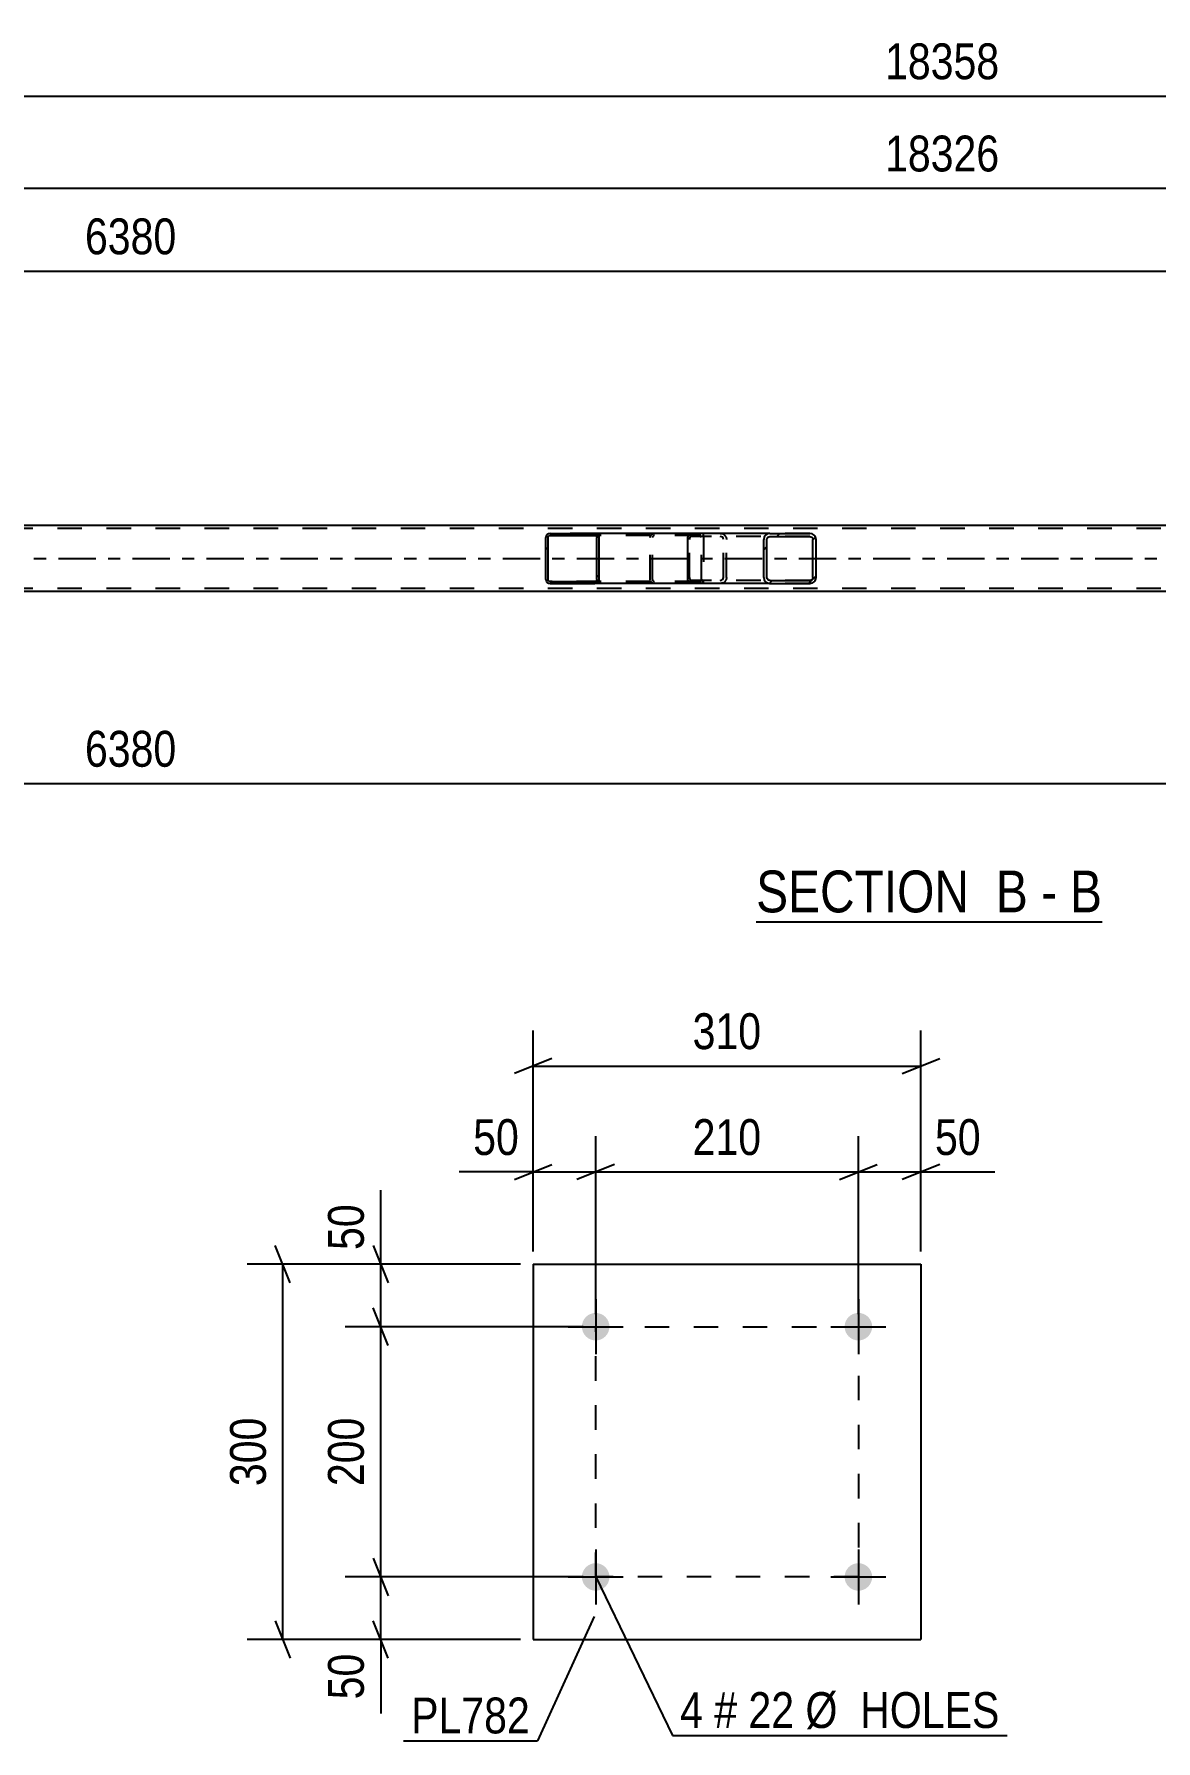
# Model space of a CAD drawing. Header units: millimetres. Extents: x 0 to 841, y 0 to 594.
# Drawn here: x 362 to 451.6, y 135.2 to 271.6 of the extents above; entities that cross this region are included whole.
import ezdxf

# ---------------------------------------------------------------- set-up
doc = ezdxf.new("R2010")
doc.units = ezdxf.units.MM
doc.linetypes.add('DXK_LINE_DOT2', pattern=[3.9198, 1.9599, -1.9599])
doc.linetypes.add('DXK_LINE_DOT3', pattern=[5.9187, 2.979, -0.9799, 0.9799, -0.9799])
doc.styles.add('Arial Narrow', font='ARIALN.TTF', dxfattribs={"height": 0.2})

# ---------------------------------------------------------------- blocks, each defined once
blk = doc.blocks.new('Unknown-318888172-12 - 3103')
at = {"color": 6, "linetype": 'Continuous'}
blk.add_line((419.69, 200.68), (447.34, 200.68), dxfattribs=at)
at = {"color": 0, "linetype": 'Continuous'}
for points in [[(437.8, 201.43), (437.8, 204.93), (419.69, 204.93), (419.69, 201.43)], [(441.41, 201.43), (441.41, 204.93), (438.85, 204.93), (438.85, 201.43)], [(443.73, 201.43), (443.73, 204.93), (442.46, 204.93), (442.46, 201.43)], [(447.34, 201.43), (447.34, 204.93), (444.78, 204.93), (444.78, 201.43)]]:
    blk.add_wipeout(points, dxfattribs=at)
at = {"color": 7, "linetype": 'Continuous', "style": 'Arial Narrow'}
for s, p in [('SECTION ', (419.69, 201.43)), ('B', (438.85, 201.43)), ('B', (444.78, 201.43)), ('-', (442.46, 201.43))]:
    blk.add_text(s, height=3.34, dxfattribs=at).set_placement(p)
blk = doc.blocks.new('Part-318888172-3178 - 3103')
at = {"linetype": 'Continuous'}
h = blk.add_hatch(dxfattribs=at)
h.set_pattern_fill('', scale=0.7, style=0, pattern_type=0)
h.set_pattern_definition([(45, (424.4379, 231.4127), (-1.57154, 1.57154), [])])
h.paths.add_polyline_path([(424.48, 231.23), (424.44, 231.41), (424.33, 231.57), (424.17, 231.67), (423.97, 231.71), (420.79, 231.71), (420.6, 231.67), (420.43, 231.57), (420.32, 231.41), (420.29, 231.23), (420.29, 228.19), (420.32, 228.01), (420.43, 227.85), (420.6, 227.75), (420.79, 227.71), (423.97, 227.71), (424.17, 227.75), (424.33, 227.85), (424.44, 228.01), (424.48, 228.19)])
h.paths.add_polyline_path([(424.21, 228.1), (424.15, 228.02), (424.07, 227.97), (423.97, 227.95), (420.79, 227.95), (420.69, 227.97), (420.61, 228.02), (420.56, 228.1), (420.54, 228.19), (420.54, 231.23), (420.56, 231.32), (420.61, 231.4), (420.69, 231.45), (420.79, 231.47), (423.97, 231.47), (424.07, 231.45), (424.15, 231.4), (424.21, 231.32), (424.22, 231.23), (424.22, 228.19)])
at = {"color": 2, "linetype": 'Continuous'}
for p, q in [((414.22, 231.23), (414.24, 231.41)), ((414.22, 228.19), (414.22, 231.23)), ((414.24, 231.41), (414.3, 231.57)), ((414.3, 231.57), (414.39, 231.67)), ((414.39, 231.67), (414.49, 231.71)), ((420.79, 231.71), (414.49, 231.71)), ((420.32, 231.41), (420.29, 231.23)), ((420.29, 228.19), (420.29, 231.23)), ((420.54, 231.23), (420.56, 231.32)), ((420.54, 228.19), (420.54, 231.23)), ((420.56, 231.32), (420.61, 231.4)), ((420.79, 231.71), (420.6, 231.67)), ((420.61, 231.4), (420.69, 231.45)), ((420.69, 231.45), (420.79, 231.47)), ((420.79, 231.71), (423.97, 231.71)), ((420.79, 231.47), (423.97, 231.47)), ((424.17, 231.67), (423.97, 231.71)), ((423.97, 231.47), (424.07, 231.45)), ((424.07, 231.45), (424.15, 231.4)), ((424.15, 231.4), (424.21, 231.32)), ((424.21, 231.32), (424.22, 231.23)), ((424.22, 228.19), (424.22, 231.23)), ((424.48, 231.23), (424.44, 231.41)), ((424.48, 228.19), (424.48, 231.23)), ((414.24, 228.01), (414.22, 228.19)), ((414.3, 227.85), (414.24, 228.01)), ((414.39, 227.75), (414.3, 227.85)), ((420.29, 228.19), (420.32, 228.01)), ((420.56, 228.1), (420.54, 228.19)), ((420.61, 228.02), (420.56, 228.1)), ((420.69, 227.97), (420.61, 228.02)), ((420.79, 227.95), (420.69, 227.97)), ((420.79, 227.95), (423.97, 227.95)), ((424.07, 227.97), (423.97, 227.95)), ((424.15, 228.02), (424.07, 227.97)), ((424.21, 228.1), (424.15, 228.02)), ((424.22, 228.19), (424.21, 228.1)), ((424.44, 228.01), (424.48, 228.19)), ((414.49, 227.71), (414.39, 227.75)), ((420.79, 227.71), (414.49, 227.71)), ((420.6, 227.75), (420.79, 227.71)), ((420.79, 227.71), (423.97, 227.71)), ((423.97, 227.71), (424.17, 227.75))]:
    blk.add_line(p, q, dxfattribs=at)
at = {"color": 7, "linetype": 'DXK_LINE_DOT2'}
for p, q in [((414.36, 231.32), (414.35, 231.23)), ((414.35, 228.19), (414.35, 231.23)), ((414.39, 231.4), (414.36, 231.32)), ((414.44, 231.45), (414.39, 231.4)), ((414.49, 231.47), (414.44, 231.45)), ((423.97, 231.47), (414.49, 231.47)), ((415.48, 231.47), (415.48, 231.71)), ((416.82, 231.71), (417.02, 231.67)), ((416.92, 231.45), (416.82, 231.47)), ((417, 231.4), (416.92, 231.45)), ((417.06, 231.32), (417, 231.4)), ((417.07, 231.23), (417.06, 231.32)), ((417.07, 228.19), (417.07, 231.23)), ((417.29, 231.41), (417.33, 231.23)), ((417.33, 228.19), (417.33, 231.23)), ((423.97, 231.71), (420.79, 231.71)), ((414.35, 228.19), (414.36, 228.1)), ((414.36, 228.1), (414.39, 228.02)), ((414.39, 228.02), (414.44, 227.97)), ((414.44, 227.97), (414.49, 227.95)), ((423.97, 227.95), (414.49, 227.95)), ((415.48, 227.71), (415.48, 227.95)), ((416.82, 227.95), (416.92, 227.97)), ((416.92, 227.97), (417, 228.02)), ((417, 228.02), (417.06, 228.1)), ((417.06, 228.1), (417.07, 228.19)), ((417.33, 228.19), (417.29, 228.01)), ((417.02, 227.75), (416.82, 227.71)), ((423.97, 227.71), (420.79, 227.71))]:
    blk.add_line(p, q, dxfattribs=at)
for centre, start, end in [((416.84, 231.21), 23.8494, 68.8059), ((416.84, 228.2), 291.1941, 336.1506)]:
    blk.add_arc(centre, 0.492, start, end, dxfattribs=at)
at = {"color": 2, "linetype": 'Continuous'}
for centre, start, end in [((420.77, 231.21), 111.1941, 156.1506), ((423.99, 231.21), 23.8494, 68.8059), ((420.77, 228.2), 203.8494, 248.8059), ((423.99, 228.2), 291.1941, 336.1506)]:
    blk.add_arc(centre, 0.492, start, end, dxfattribs=at)
blk = doc.blocks.new('Part-318888172-3183 - 3103')
at = {"color": 7, "linetype": 'DXK_LINE_DOT2'}
for p, q in [((765.62, 232.11), (103.5, 232.11)), ((765.62, 227.31), (103.5, 227.31))]:
    blk.add_line(p, q, dxfattribs=at)
at = {"color": 2, "linetype": 'Continuous'}
for p, q in [((496.5, 232.35), (247.28, 232.35)), ((496.5, 227.07), (247.28, 227.07))]:
    blk.add_line(p, q, dxfattribs=at)
at = {"color": 7, "linetype": 'DXK_LINE_DOT3'}
blk.add_line((103.5, 229.71), (765.62, 229.71), dxfattribs=at)
blk = doc.blocks.new('Part-318888172-3318 - 3103')
at = {"linetype": 'Continuous'}
h = blk.add_hatch(dxfattribs=at)
h.set_pattern_fill('', scale=0.7, style=0, pattern_type=0)
h.set_pattern_definition([(45, (407.1058, 231.5114), (-1.57154, 1.57154), [])])
h.paths.add_polyline_path([(407.13, 231.39), (407.11, 231.51), (407.03, 231.62), (406.92, 231.68), (406.79, 231.71), (403.22, 231.71), (403.09, 231.68), (402.97, 231.62), (402.9, 231.51), (402.88, 231.39), (402.88, 228.03), (402.9, 227.91), (402.97, 227.8), (403.09, 227.73), (403.22, 227.71), (406.79, 227.71), (406.92, 227.73), (407.03, 227.8), (407.11, 227.91), (407.13, 228.03)])
h.paths.add_polyline_path([(406.95, 227.97), (406.91, 227.92), (406.86, 227.88), (406.79, 227.87), (403.22, 227.87), (403.15, 227.88), (403.1, 227.92), (403.06, 227.97), (403.05, 228.03), (403.05, 231.39), (403.06, 231.45), (403.1, 231.5), (403.15, 231.54), (403.22, 231.55), (406.79, 231.55), (406.86, 231.54), (406.91, 231.5), (406.95, 231.45), (406.96, 231.39), (406.96, 228.03)])
at = {"color": 2, "linetype": 'Continuous'}
for p, q in [((402.9, 231.51), (402.88, 231.39)), ((402.88, 228.03), (402.88, 231.39)), ((403.05, 231.39), (403.06, 231.45)), ((403.05, 228.03), (403.05, 231.39)), ((403.06, 231.45), (403.1, 231.5)), ((403.22, 231.71), (403.09, 231.68)), ((403.1, 231.5), (403.15, 231.54)), ((403.15, 231.54), (403.22, 231.55)), ((403.22, 231.71), (406.79, 231.71)), ((403.22, 231.55), (406.79, 231.55)), ((414.49, 231.71), (406.79, 231.71)), ((406.92, 231.68), (406.79, 231.71)), ((406.79, 231.55), (406.86, 231.54)), ((406.86, 231.54), (406.91, 231.5)), ((406.91, 231.5), (406.95, 231.45)), ((406.95, 231.45), (406.96, 231.39)), ((406.96, 228.03), (406.96, 231.39)), ((407.13, 231.39), (407.11, 231.51)), ((407.13, 228.03), (407.13, 231.39)), ((402.88, 228.03), (402.9, 227.91)), ((403.06, 227.97), (403.05, 228.03)), ((403.1, 227.92), (403.06, 227.97)), ((403.15, 227.88), (403.1, 227.92)), ((403.22, 227.87), (403.15, 227.88)), ((403.22, 227.87), (406.79, 227.87)), ((406.86, 227.88), (406.79, 227.87)), ((406.91, 227.92), (406.86, 227.88)), ((406.95, 227.97), (406.91, 227.92)), ((406.96, 228.03), (406.95, 227.97)), ((407.11, 227.91), (407.13, 228.03)), ((403.09, 227.73), (403.22, 227.71)), ((403.22, 227.71), (406.79, 227.71)), ((406.79, 227.71), (406.92, 227.73)), ((414.49, 227.71), (406.79, 227.71))]:
    blk.add_line(p, q, dxfattribs=at)
at = {"color": 7, "linetype": 'DXK_LINE_DOT2'}
for p, q in [((406.79, 231.71), (403.22, 231.71)), ((415.14, 231.55), (403.22, 231.55)), ((411.22, 231.39), (411.25, 231.51)), ((411.22, 228.03), (411.22, 231.39)), ((411.41, 231.45), (411.39, 231.39)), ((411.39, 228.03), (411.39, 231.39)), ((411.44, 231.5), (411.41, 231.45)), ((411.43, 231.68), (411.56, 231.71)), ((411.5, 231.54), (411.44, 231.5)), ((411.56, 231.55), (411.5, 231.54)), ((415.14, 231.71), (414.49, 231.71)), ((415.14, 231.71), (415.27, 231.68)), ((415.21, 231.54), (415.14, 231.55)), ((415.26, 231.5), (415.21, 231.54)), ((415.3, 231.45), (415.26, 231.5)), ((415.31, 231.39), (415.3, 231.45)), ((415.31, 228.03), (415.31, 231.39)), ((415.46, 231.51), (415.48, 231.41)), ((415.48, 231.41), (415.48, 231.39)), ((415.48, 231.39), (415.48, 228.03)), ((415.14, 227.87), (403.22, 227.87)), ((411.25, 227.91), (411.22, 228.03)), ((411.39, 228.03), (411.41, 227.97)), ((411.41, 227.97), (411.44, 227.92)), ((411.44, 227.92), (411.46, 227.91)), ((411.46, 227.91), (411.5, 227.88)), ((411.5, 227.88), (411.56, 227.87)), ((415.14, 227.87), (415.21, 227.88)), ((415.21, 227.88), (415.26, 227.92)), ((415.26, 227.92), (415.3, 227.97)), ((415.3, 227.97), (415.31, 228.03)), ((415.48, 228.03), (415.46, 227.91)), ((406.79, 227.71), (403.22, 227.71)), ((411.56, 227.71), (411.43, 227.73)), ((415.14, 227.71), (414.49, 227.71)), ((415.27, 227.73), (415.14, 227.71))]:
    blk.add_line(p, q, dxfattribs=at)
at = {"color": 2, "linetype": 'Continuous'}
for centre, start, end in [((403.2, 231.38), 110.7583, 155.68), ((406.8, 231.38), 24.32, 69.2417), ((403.2, 228.04), 204.32, 249.2417), ((406.8, 228.04), 290.7583, 335.68)]:
    blk.add_arc(centre, 0.331, start, end, dxfattribs=at)
at = {"color": 7, "linetype": 'DXK_LINE_DOT2'}
for centre, start, end in [((411.55, 231.38), 110.7583, 155.68), ((411.55, 228.04), 204.32, 249.2417), ((415.15, 228.04), 290.7583, 335.68)]:
    blk.add_arc(centre, 0.331, start, end, dxfattribs=at)
blk = doc.blocks.new('Bolt-318888172-11051 - 11048')
at = {"linetype": 'Continuous'}
for points in [[(407.96, 168.32, -1), (405.76, 168.32, -1)], [(428.96, 168.32, -1), (426.76, 168.32, -1)]]:
    blk.add_hatch(color=1, dxfattribs=at).paths.add_polyline_path(points)
at = {"color": 1, "linetype": 'Continuous'}
for p, q in [((406.86, 170.52), (406.86, 166.12)), ((427.86, 170.52), (427.86, 166.12)), ((404.66, 168.32), (409.06, 168.32)), ((425.66, 168.32), (430.06, 168.32))]:
    blk.add_line(p, q, dxfattribs=at)
blk = doc.blocks.new('Part-318888172-11049 - 11048')
at = {"color": 2, "linetype": 'Continuous'}
for p, q in [((401.86, 173.32), (401.86, 143.32)), ((401.86, 173.32), (432.86, 173.32)), ((432.86, 173.32), (432.86, 143.32)), ((401.86, 143.32), (432.86, 143.32))]:
    blk.add_line(p, q, dxfattribs=at)
blk = doc.blocks.new('Bolt-318888172-11050 - 11048')
at = {"linetype": 'Continuous'}
for points in [[(407.96, 148.32, -1), (405.76, 148.32, -1)], [(428.96, 148.32, -1), (426.76, 148.32, -1)]]:
    blk.add_hatch(color=1, dxfattribs=at).paths.add_polyline_path(points)
at = {"color": 1, "linetype": 'Continuous'}
for p, q in [((406.86, 150.52), (406.86, 146.12)), ((427.86, 150.52), (427.86, 146.12)), ((404.66, 148.32), (409.06, 148.32)), ((425.66, 148.32), (430.06, 148.32))]:
    blk.add_line(p, q, dxfattribs=at)
blk = doc.blocks.new('Rectangle-318888172-16848 - 11048')
at = {"color": 1, "linetype": 'DXK_LINE_DOT2'}
blk.add_lwpolyline([(406.86, 168.32), (427.86, 168.32), (427.86, 148.32), (406.86, 148.32), (406.86, 168.32)], close=True, dxfattribs=at)
blk = doc.blocks.new('StraightDimension-318888172-3428 - 3103')
at = {"color": 7, "linetype": 'Continuous'}
blk.add_line((93.28, 259.29), (775.84, 259.29), dxfattribs=at)
at = {"color": 0}
blk.add_wipeout([(439.73, 260.04), (439.73, 264.24), (429.39, 264.24), (429.39, 260.04)], dxfattribs=at)
at = {"color": 3, "style": 'Arial Narrow'}
blk.add_text('18326', height=2.863, dxfattribs=at).set_placement((429.99, 260.64))
blk = doc.blocks.new('StraightDimension-318888172-3449 - 3103')
at = {"color": 7, "linetype": 'Continuous'}
blk.add_line((92.64, 266.66), (776.48, 266.66), dxfattribs=at)
at = {"color": 0}
blk.add_wipeout([(439.73, 267.41), (439.73, 271.61), (429.39, 271.61), (429.39, 267.41)], dxfattribs=at)
at = {"color": 3, "style": 'Arial Narrow'}
blk.add_text('18358', height=2.863, dxfattribs=at).set_placement((429.99, 268.01))
blk = doc.blocks.new('StraightDimension-318888172-3469 - 3103')
at = {"color": 7, "linetype": 'Continuous'}
blk.add_line((242.08, 252.67), (497.3, 252.67), dxfattribs=at)
at = {"color": 0}
blk.add_wipeout([(373.95, 253.42), (373.95, 257.62), (365.44, 257.62), (365.44, 253.42)], dxfattribs=at)
at = {"color": 3, "style": 'Arial Narrow'}
blk.add_text('6380', height=2.863, dxfattribs=at).set_placement((366.04, 254.02))
blk = doc.blocks.new('StraightDimension-318888172-3573 - 3103')
at = {"color": 7, "linetype": 'Continuous'}
blk.add_line((242.08, 211.72), (497.3, 211.72), dxfattribs=at)
at = {"color": 0}
blk.add_wipeout([(373.95, 212.47), (373.95, 216.67), (365.44, 216.67), (365.44, 212.47)], dxfattribs=at)
at = {"color": 3, "style": 'Arial Narrow'}
blk.add_text('6380', height=2.863, dxfattribs=at).set_placement((366.04, 213.07))
blk = doc.blocks.new('StraightDimension-318888172-16797 - 11048')
at = {"color": 7, "linetype": 'Continuous'}
for p, q in [((401.86, 174.32), (401.86, 183.54)), ((406.86, 169.32), (406.86, 183.54)), ((401.86, 180.69), (395.95, 180.69)), ((401.86, 180.69), (395.95, 180.69)), ((400.36, 180.09), (403.36, 181.29)), ((401.86, 180.69), (406.86, 180.69)), ((408.36, 181.29), (405.36, 180.09))]:
    blk.add_line(p, q, dxfattribs=at)
at = {"color": 0}
blk.add_wipeout([(401.33, 181.44), (401.33, 185.64), (396.47, 185.64), (396.47, 181.44)], dxfattribs=at)
at = {"color": 3, "style": 'Arial Narrow'}
blk.add_text('50', height=2.863, dxfattribs=at).set_placement((397.07, 182.04))
blk = doc.blocks.new('StraightDimension-318888172-11053 - 11048')
at = {"color": 7, "linetype": 'Continuous'}
for p, q in [((389.68, 173.32), (389.68, 179.23)), ((389.68, 173.32), (389.68, 179.23)), ((389.08, 174.82), (390.28, 171.82)), ((400.86, 173.32), (386.83, 173.32)), ((389.68, 168.32), (389.68, 173.32)), ((390.28, 166.82), (389.08, 169.82)), ((405.86, 168.32), (386.83, 168.32))]:
    blk.add_line(p, q, dxfattribs=at)
at = {"color": 0}
blk.add_wipeout([(388.93, 178.7), (384.73, 178.7), (384.73, 173.85), (388.93, 173.85)], dxfattribs=at)
at = {"color": 3, "style": 'Arial Narrow'}
blk.add_text('50', height=2.863, rotation=90.0002, dxfattribs=at).set_placement((388.33, 174.45))
blk = doc.blocks.new('StraightDimension-318888172-16796 - 11048')
at = {"color": 7, "linetype": 'Continuous'}
for p, q in [((406.86, 169.32), (406.86, 183.54)), ((427.86, 169.32), (427.86, 183.54)), ((408.36, 181.29), (405.36, 180.09)), ((406.86, 180.69), (427.86, 180.69)), ((426.36, 180.09), (429.36, 181.29))]:
    blk.add_line(p, q, dxfattribs=at)
at = {"color": 0}
blk.add_wipeout([(420.7, 181.44), (420.7, 185.64), (414.01, 185.64), (414.01, 181.44)], dxfattribs=at)
at = {"color": 3, "style": 'Arial Narrow'}
blk.add_text('210', height=2.863, dxfattribs=at).set_placement((414.61, 182.04))
blk = doc.blocks.new('StraightDimension-318888172-11054 - 11048')
at = {"color": 7, "linetype": 'Continuous'}
for p, q in [((390.28, 166.82), (389.08, 169.82)), ((405.86, 168.32), (386.83, 168.32)), ((389.68, 148.32), (389.68, 168.32)), ((389.08, 149.82), (390.28, 146.82)), ((405.86, 148.32), (386.83, 148.32))]:
    blk.add_line(p, q, dxfattribs=at)
at = {"color": 0}
blk.add_wipeout([(388.93, 161.67), (384.73, 161.67), (384.73, 154.98), (388.93, 154.98)], dxfattribs=at)
at = {"color": 3, "style": 'Arial Narrow'}
blk.add_text('200', height=2.863, rotation=90.0002, dxfattribs=at).set_placement((388.33, 155.58))
blk = doc.blocks.new('StraightDimension-318888172-11055 - 11048')
at = {"color": 7, "linetype": 'Continuous'}
for p, q in [((389.08, 149.82), (390.28, 146.82)), ((405.86, 148.32), (386.83, 148.32)), ((389.68, 143.32), (389.68, 148.32)), ((390.28, 141.82), (389.08, 144.82)), ((400.86, 143.32), (386.83, 143.32)), ((389.68, 143.32), (389.68, 137.42)), ((389.68, 143.32), (389.68, 137.42))]:
    blk.add_line(p, q, dxfattribs=at)
at = {"color": 0}
blk.add_wipeout([(388.93, 142.8), (384.73, 142.8), (384.73, 137.94), (388.93, 137.94)], dxfattribs=at)
at = {"color": 3, "style": 'Arial Narrow'}
blk.add_text('50', height=2.863, rotation=90.0002, dxfattribs=at).set_placement((388.33, 138.54))
blk = doc.blocks.new('StraightDimension-318888172-11065 - 11048')
at = {"color": 7, "linetype": 'Continuous'}
for p, q in [((382.45, 171.82), (381.25, 174.82)), ((400.86, 173.32), (379, 173.32)), ((381.85, 143.32), (381.85, 173.32)), ((381.25, 144.82), (382.45, 141.82)), ((400.86, 143.32), (379, 143.32))]:
    blk.add_line(p, q, dxfattribs=at)
at = {"color": 0}
blk.add_wipeout([(381.1, 161.66), (376.9, 161.66), (376.9, 154.98), (381.1, 154.98)], dxfattribs=at)
at = {"color": 3, "style": 'Arial Narrow'}
blk.add_text('300', height=2.863, rotation=90.0002, dxfattribs=at).set_placement((380.5, 155.58))
blk = doc.blocks.new('StraightDimension-318888172-11085 - 11048')
at = {"color": 7, "linetype": 'Continuous'}
for p, q in [((401.86, 174.32), (401.86, 192)), ((432.86, 174.32), (432.86, 192)), ((403.36, 189.75), (400.36, 188.55)), ((431.36, 188.55), (434.36, 189.75)), ((401.86, 189.15), (432.86, 189.15))]:
    blk.add_line(p, q, dxfattribs=at)
at = {"color": 0}
blk.add_wipeout([(420.7, 189.9), (420.7, 194.1), (414.01, 194.1), (414.01, 189.9)], dxfattribs=at)
at = {"color": 3, "style": 'Arial Narrow'}
blk.add_text('310', height=2.863, dxfattribs=at).set_placement((414.61, 190.5))
blk = doc.blocks.new('StraightDimension-318888172-16795 - 11048')
at = {"color": 7, "linetype": 'Continuous'}
for p, q in [((427.86, 169.32), (427.86, 183.54)), ((432.86, 174.32), (432.86, 183.54)), ((426.36, 180.09), (429.36, 181.29)), ((427.86, 180.69), (432.86, 180.69)), ((434.36, 181.29), (431.36, 180.09)), ((432.86, 180.69), (438.76, 180.69)), ((432.86, 180.69), (438.76, 180.69))]:
    blk.add_line(p, q, dxfattribs=at)
at = {"color": 0}
blk.add_wipeout([(438.24, 181.44), (438.24, 185.64), (433.38, 185.64), (433.38, 181.44)], dxfattribs=at)
at = {"color": 3, "style": 'Arial Narrow'}
blk.add_text('50', height=2.863, dxfattribs=at).set_placement((433.98, 182.04))
blk = doc.blocks.new('MarkSet-318888172-16837 - 11048')
at = {"color": 0}
for points in [[(415.44, 136.25), (415.44, 139.25), (413.61, 139.25), (413.61, 136.25)], [(418.17, 136.25), (418.17, 139.25), (416.34, 139.25), (416.34, 136.25)], [(422.73, 136.25), (422.73, 139.25), (419.07, 139.25), (419.07, 136.25)], [(439.15, 136.25), (439.15, 139.25), (423.63, 139.25), (423.63, 136.25)]]:
    blk.add_wipeout(points, dxfattribs=at)
for points in [[(415.44, 136.25), (415.44, 139.25), (413.61, 139.25), (413.61, 136.25)], [(418.17, 136.25), (418.17, 139.25), (416.34, 139.25), (416.34, 136.25)], [(422.73, 136.25), (422.73, 139.25), (419.07, 139.25), (419.07, 136.25)], [(439.15, 136.25), (439.15, 139.25), (423.63, 139.25), (423.63, 136.25)]]:
    blk.add_wipeout(points, dxfattribs=at)
at = {"color": 7, "linetype": 'Continuous'}
for p, q in [((406.86, 148.32), (413.01, 135.65)), ((413.01, 135.65), (439.75, 135.65))]:
    blk.add_line(p, q, dxfattribs=at)
at = {"color": 3, "style": 'Arial Narrow'}
for s, height, p in [('22', 2.863, (419.07, 136.25)), ('Ø  HOLES', 2.863, (423.63, 136.25)), ('4', 2.86, (413.61, 136.25)), ('#', 2.86, (416.34, 136.25))]:
    blk.add_text(s, height=height, dxfattribs=at).set_placement(p)
blk = doc.blocks.new('Mark-318888172-11088 - 11048')
at = {"color": 0}
blk.add_wipeout([(401.61, 135.82), (401.61, 138.82), (392.11, 138.82), (392.11, 135.82)], dxfattribs=at)
blk.add_wipeout([(401.61, 135.82), (401.61, 138.82), (392.11, 138.82), (392.11, 135.82)], dxfattribs=at)
at = {"color": 30, "linetype": 'Continuous'}
for p in [(406.74, 145.15), (391.51, 135.22)]:
    blk.add_line(p, (402.21, 135.22), dxfattribs=at)
at = {"color": 3, "style": 'Arial Narrow'}
blk.add_text('PL782', height=2.863, dxfattribs=at).set_placement((392.11, 135.82))

msp = doc.modelspace()

# ---------------------------------------------------------------- block references
for name in ['StraightDimension-318888172-3428 - 3103', 'Part-318888172-3183 - 3103', 'Part-318888172-3318 - 3103', 'Part-318888172-3178 - 3103', 'Unknown-318888172-12 - 3103', 'Part-318888172-11049 - 11048', 'Bolt-318888172-11051 - 11048', 'Rectangle-318888172-16848 - 11048', 'Bolt-318888172-11050 - 11048']:
    msp.add_blockref(name, (0, 0))

# ---------------------------------------------------------------- next in the draw order: block references
for name in ['StraightDimension-318888172-3449 - 3103', 'StraightDimension-318888172-3573 - 3103', 'StraightDimension-318888172-16797 - 11048', 'MarkSet-318888172-16837 - 11048']:
    msp.add_blockref(name, (0, 0))

# ---------------------------------------------------------------- next in the draw order: block references
for name in ['StraightDimension-318888172-3469 - 3103', 'StraightDimension-318888172-11053 - 11048']:
    msp.add_blockref(name, (0, 0))

# ---------------------------------------------------------------- next in the draw order: block references
msp.add_blockref('StraightDimension-318888172-16796 - 11048', (0, 0))

# ---------------------------------------------------------------- next in the draw order: block references
msp.add_blockref('StraightDimension-318888172-11054 - 11048', (0, 0))

# ---------------------------------------------------------------- next in the draw order: block references
msp.add_blockref('StraightDimension-318888172-11055 - 11048', (0, 0))

# ---------------------------------------------------------------- next in the draw order: block references
msp.add_blockref('StraightDimension-318888172-11065 - 11048', (0, 0))

# ---------------------------------------------------------------- next in the draw order: block references
for name in ['StraightDimension-318888172-11085 - 11048', 'Mark-318888172-11088 - 11048']:
    msp.add_blockref(name, (0, 0))

# ---------------------------------------------------------------- next in the draw order: block references
msp.add_blockref('StraightDimension-318888172-16795 - 11048', (0, 0))

doc.saveas('drawing.dxf')
